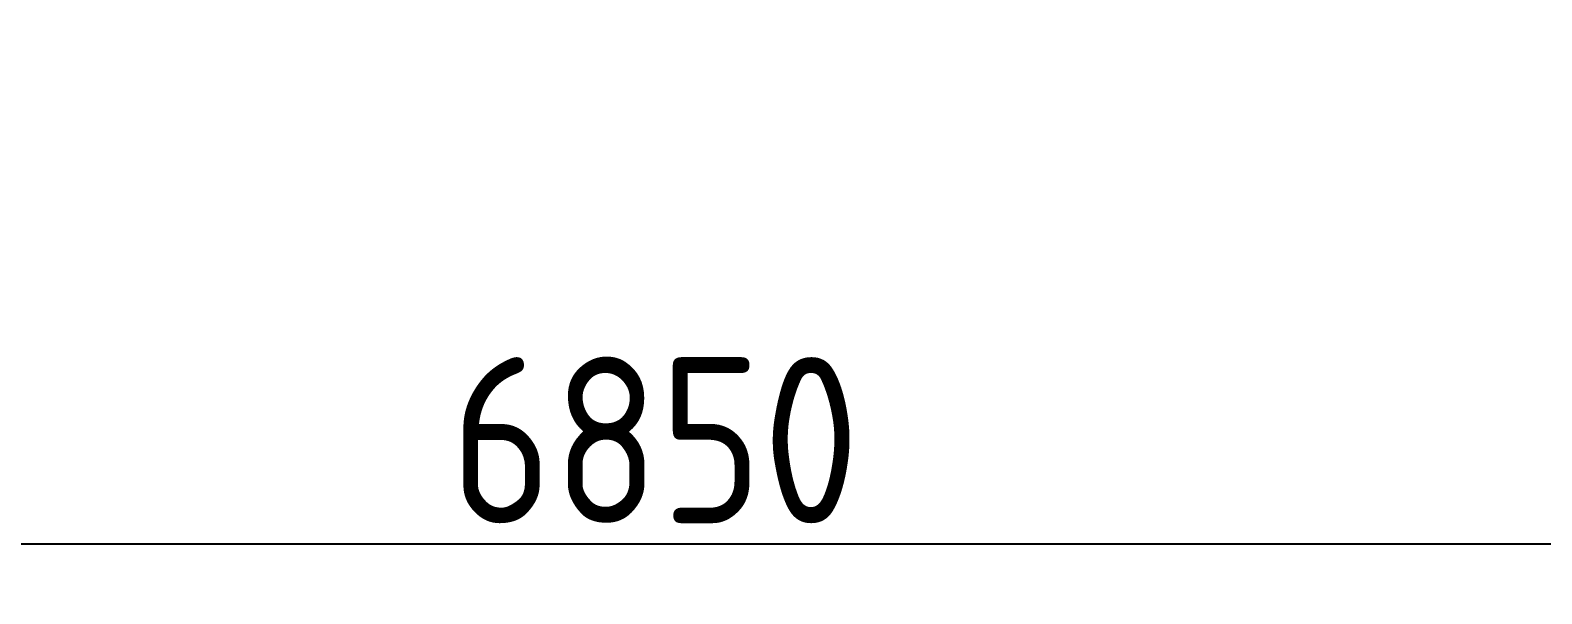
# Model space of a CAD drawing. Header units: millimetres. Extents: x 163705 to 1616509, y 81827 to 302547.
# Drawn here: x 571499 to 576049, y 139363 to 141059 of the extents above; entities that cross this region are included whole.
import ezdxf

# ---------------------------------------------------------------- set-up
doc = ezdxf.new("R2010")
doc.units = ezdxf.units.MM
doc.header["$LTSCALE"] = 10
doc.layers.add('1-标注', color=3, linetype='Continuous', lineweight=0)
doc.styles.add('HZ', font='gbenor.shx', dxfattribs={"bigfont": 'gbcbig.shx'})
doc.dimstyles.new('100$0', dxfattribs={"dimscale": 100, "dimtxt": 5, "dimasz": 1.5, "dimexe": 1.5, "dimexo": 0.5, "dimtad": 1, "dimdec": 0, "dimdsep": 46, "dimtxsty": 'HZ', "dimblk": 'ARCHTICK', "dimcen": 2.5, "dimdle": 1, "dimclrd": 256, "dimclre": 256, "dimadec": 0, "dimazin": 0, "dimtfac": 1, "dimtdec": 0, "dimtmove": 0, "dimatfit": 3, "dimfxl": 0, "dimarcsym": 0})

# ---------------------------------------------------------------- blocks, each defined once
blk = doc.blocks.new('_ArchTick')
at = {"const_width": 0.15}
blk.add_lwpolyline([(-0.5, -0.5), (0.5, 0.5)], dxfattribs=at)
blk = doc.blocks.new('*D184')
at = {"layer": '1-标注', "lineweight": -2, "transparency": 16777216}
for p, q in [((569954.6, 141009.5), (569954.6, 139362.8)), ((576804.6, 141009.5), (576804.6, 139362.8)), ((569854.6, 139512.8), (576904.6, 139512.8))]:
    blk.add_line(p, q, dxfattribs=at)
at = {"layer": 'Defpoints', "transparency": 16777216}
for p in [(569954.6, 141059.5), (576804.6, 141059.5), (576804.6, 139512.8)]:
    blk.add_point(p, dxfattribs=at)
at = {"layer": '1-标注', "lineweight": -2, "transparency": 16777216, "xscale": 150, "yscale": 150, "zscale": 150, "rotation": 180}
blk.add_blockref('_ArchTick', (569954.6, 139512.8), dxfattribs=at)
at = {"layer": '1-标注', "lineweight": -2, "transparency": 16777216, "xscale": 150, "yscale": 150, "zscale": 150}
blk.add_blockref('_ArchTick', (576804.6, 139512.8), dxfattribs=at)
at = {"layer": '1-标注', "transparency": 16777216, "insert": (573379.6, 139825.3), "char_height": 500, "attachment_point": 5, "style": 'HZ'}
blk.add_mtext('6850', dxfattribs=at)

msp = doc.modelspace()

# ---------------------------------------------------------------- dimensions: what is measured, and where the dimension line sits
at = {"layer": '1-标注'}
dim = msp.add_linear_dim(base=(576804.592, 139512.793), p1=(569954.592, 141059.499), p2=(576804.592, 141059.499), dimstyle='100$0', override={"dimtol": 0, "dimlim": 0, "dimtdec": 8, "dimtix": 1}, dxfattribs=at)
dim.commit()
dim.dimension.update_dxf_attribs({"geometry": '*D184', "text_midpoint": (573379.592, 139825.293)})

doc.saveas('drawing.dxf')
